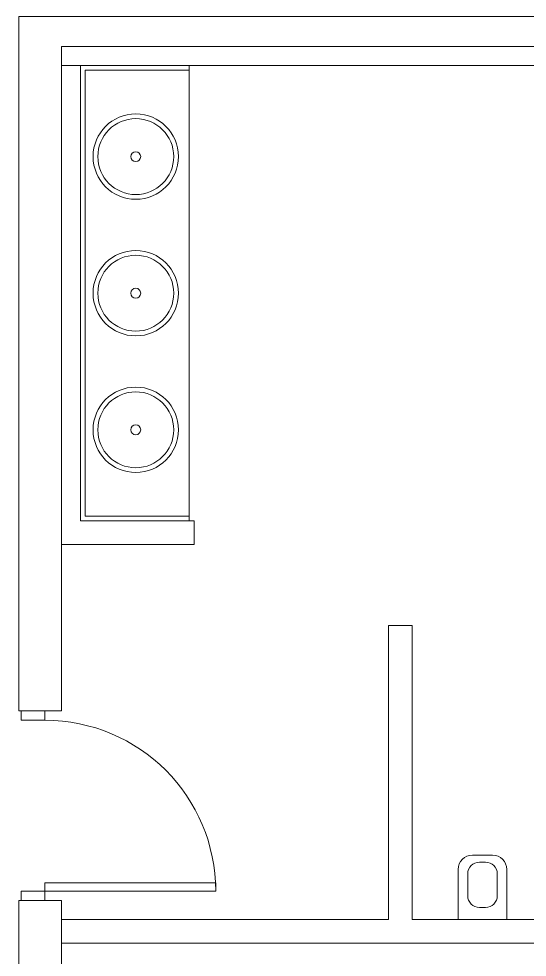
# Model space of a CAD drawing. Header units: inches. Extents: x 1756 to 10721, y -35 to 3002.
# Drawn here: x 8959.6 to 9066.8, y 1689.9 to 1887.7 of the extents above; entities that cross this region are included whole.
import ezdxf

# ---------------------------------------------------------------- set-up
doc = ezdxf.new("R2010")
doc.units = ezdxf.units.IN
doc.header["$MEASUREMENT"] = 0
for name, color, linetype, lineweight in [('A-DOOR', 31, 'Continuous', 18), ('A-flor-case', 250, 'Continuous', 9), ('A-flor-pfix', 250, 'Continuous', 9), ('A-WALL', 113, 'Continuous', 18), ('A-WALL-EXST', 250, 'Continuous', 9), ('USB 03_modified_dwg', 252, 'Continuous', 9)]:
    doc.layers.add(name, color=color, linetype=linetype, lineweight=lineweight)

# ---------------------------------------------------------------- blocks, each defined once
blk = doc.blocks.new('USB 03_modified_dwg_round sink-412623-Overall Floor Plan')
at = {"layer": 'A-flor-pfix'}
for radius in [9, 8, 1.04]:
    blk.add_circle((0, 0), radius, dxfattribs=at)
blk = doc.blocks.new('USB 03_modified_dwg-397434-Overall Floor Plan')
at = {"layer": 'A-DOOR', "color": 250, "lineweight": 9, "flags": 128}
for points in [[(1915.52, 1548.59), (1915.52, 1550.59), (1920.52, 1550.59), (1920.52, 1548.59)], [(1920.52, 1512.59), (1920.52, 1514.34), (1956.52, 1514.34), (1956.52, 1512.59)], [(1915.52, 1512.59), (1915.52, 1510.59), (1920.52, 1510.59), (1920.52, 1512.59)]]:
    blk.add_lwpolyline(points, close=True, dxfattribs=at)
at = {"layer": 'A-DOOR', "color": 250, "lineweight": 9}
blk.add_arc((1920.52, 1512.59), 36, 0, 90, dxfattribs=at)
at = {"layer": 'A-flor-case', "flags": 128}
blk.add_lwpolyline([(1950.91, 1686.61), (1928, 1686.61), (1928, 1644.62), (1928, 1590.62), (1950.91, 1590.62)], close=True, dxfattribs=at)
for points in [[(1929, 1641.54), (1929, 1685.61), (1950.91, 1685.61)], [(1950.91, 1591.62), (1929, 1591.62), (1929, 1644.62)]]:
    blk.add_lwpolyline(points, dxfattribs=at)
at = {"layer": 'A-flor-pfix'}
for p, q in [((2014.88, 1520.17), (2010.64, 1520.17)), ((2013.38, 1518.7), (2012.14, 1518.7)), ((2009.64, 1516.2), (2009.64, 1511.62)), ((2015.88, 1511.62), (2015.88, 1516.2)), ((2012.14, 1509.12), (2013.38, 1509.12))]:
    blk.add_line(p, q, dxfattribs=at)
at = {"layer": 'A-flor-pfix', "flags": 128}
blk.add_lwpolyline([(2007.64, 1517.17), (2007.64, 1506.59), (2017.88, 1506.59), (2017.88, 1517.17)], dxfattribs=at)
at = {"layer": 'A-flor-pfix'}
for centre, radius, start, end in [((2010.64, 1517.17), 3, 90, 180), ((2014.88, 1517.17), 3, 0, 90), ((2012.14, 1516.2), 2.5, 90, 180), ((2013.38, 1516.2), 2.5, 0, 90), ((2012.14, 1511.62), 2.5, 180, 270), ((2013.38, 1511.62), 2.5, 270, 360)]:
    blk.add_arc(centre, radius, start, end, dxfattribs=at)
at = {"layer": 'A-WALL', "color": 250, "lineweight": 9}
blk.add_line((1924, 1578.62), (1924, 1573.62), dxfattribs=at)
at = {"layer": 'A-WALL', "color": 250, "lineweight": 9, "flags": 128}
for points in [[(1972, 1686.62), (1924, 1686.62), (1924, 1550.59), (1915.02, 1550.59), (1915.02, 1696.95), (2189.94, 1696.95), (2189.94, 1717.46), (2194.94, 1717.46), (2194.94, 1696.95), (2561, 1696.95), (2561, 1826.7), (2547.5, 1826.7)], [(2347.47, 1620.59), (2057, 1620.59), (2057, 1690.61), (1924, 1690.61), (1924, 1585.62), (1952, 1585.62), (1952, 1590.62), (1928, 1590.62), (1928, 1686.62), (2052, 1686.62), (2052, 1615.59), (2189.93, 1615.59), (2189.93, 1506.59), (2092.93, 1506.59), (2092.93, 1572.59), (2087.93, 1572.59), (2087.93, 1506.59), (1997.93, 1506.59), (1997.93, 1568.59), (1992.93, 1568.59), (1992.93, 1506.59), (1924, 1506.59), (1924, 1501.59), (2427.87, 1501.59)], [(1924, 1381.45), (1924, 1376.2), (1967.38, 1376.2), (1967.38, 1464.08), (1924, 1464.08), (1924, 1445.24), (1924, 1429.2), (1924, 1445.24), (1915, 1445.24), (1915, 1429.2), (1924, 1429.2), (1924, 1411.45), (1915, 1411.45), (1915, 1510.59), (1924, 1510.59), (1924, 1476.27)]]:
    blk.add_lwpolyline(points, dxfattribs=at)
at = {"layer": 'A-WALL-EXST'}
blk.add_line((1924, 1690.62), (1924, 1625.53), dxfattribs=at)
for p in [(1939.67, 1667.41), (1939.67, 1638.62), (1939.67, 1609.82)]:
    blk.add_blockref('USB 03_modified_dwg_round sink-412623-Overall Floor Plan', p)

msp = doc.modelspace()

# ---------------------------------------------------------------- block references
at = {"layer": 'USB 03_modified_dwg', "color": 250}
msp.add_blockref('USB 03_modified_dwg-397434-Overall Floor Plan', (7044.57, 191.26), dxfattribs=at)

doc.saveas('drawing.dxf')
